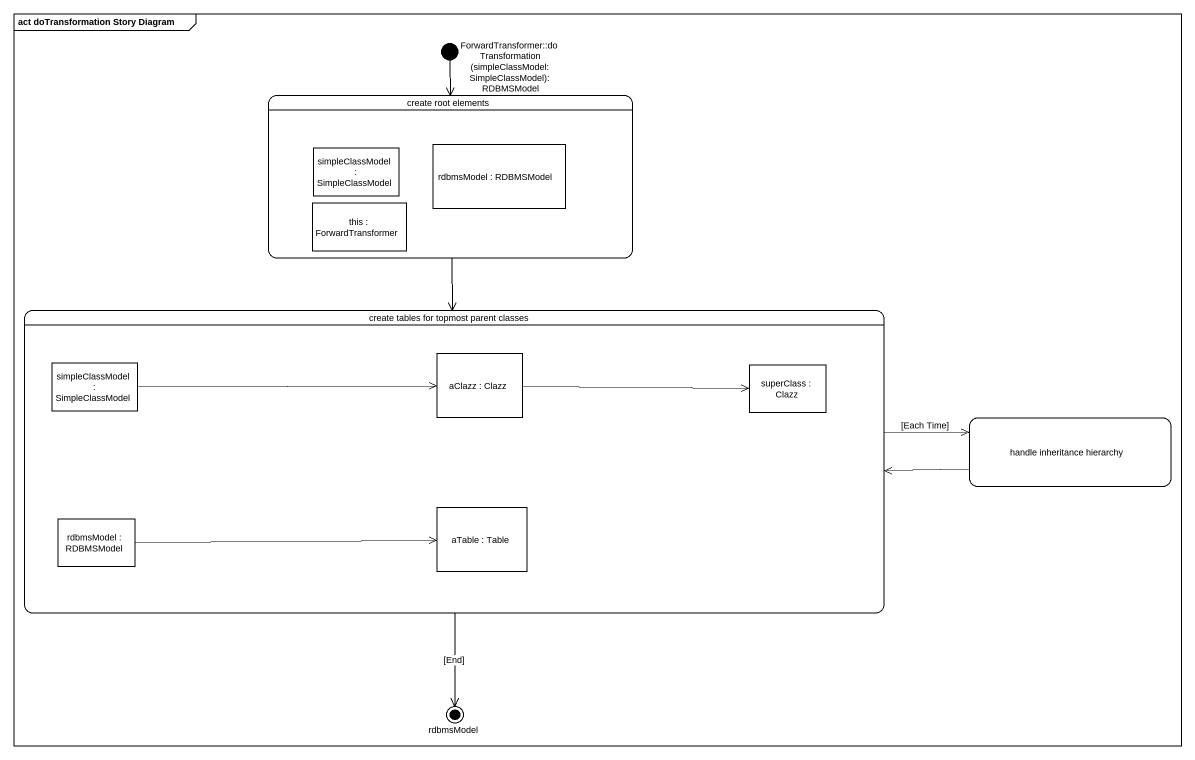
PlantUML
@startuml
mainframe act doTransformation Story Diagram
hide empty description
state "ForwardTransformer::doTransformation (simpleClassModel: SimpleClassModel): RDBMSModel" as ForwardTransformer <<start>>
state "create root elements" as create_root_elements {
  state "rdbmsModel : RDBMSModel" as rdbmsModel <<object>>
  state "simpleClassModel : SimpleClassModel" as simpleClassModel <<object>>
  state "this : ForwardTransformer" as this <<object>>
}
state "create tables for topmost parent classes" as create_tables_for_topmost {
  state "simpleClassModel : SimpleClassModel" as simpleClassModel_2 <<object>>
  state "aClazz : Clazz" as aClazz <<object>>
  state "superClass : Clazz" as superClass <<object>>
  state "rdbmsModel : RDBMSModel" as rdbmsModel_2 <<object>>
  state "aTable : Table" as aTable <<object>>
}
state "handle inheritance hierarchy" as handle_inheritance_hierarchy
state "rdbmsModel" as rdbmsModel_3 <<end>>
ForwardTransformer --> create_root_elements
create_root_elements --> create_tables_for_topmost
create_tables_for_topmost -right-> handle_inheritance_hierarchy : [Each Time]
create_tables_for_topmost --> rdbmsModel_3 : [End]
simpleClassModel_2 -right-> aClazz
aClazz -right-> superClass
handle_inheritance_hierarchy -left-> create_tables_for_topmost
rdbmsModel_2 -right-> aTable
@enduml
